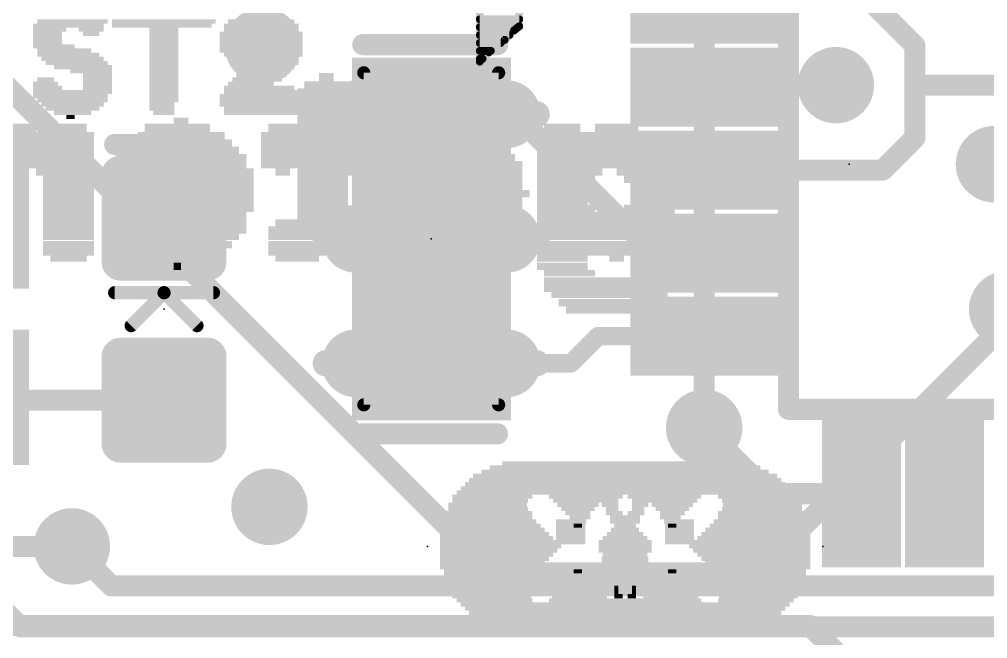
# Model space of a CAD drawing. Extents: x -41 to 98, y -71 to 29.
# Drawn here: x 18.29 to 27.63, y 6.98 to 12.95 of the extents above; entities that cross this region are included whole.
import ezdxf

# ---------------------------------------------------------------- set-up
doc = ezdxf.new("R2010")
doc.units = 0
for name, color, linetype in [('1', 12, 'CONTINUOUS'), ('16', 132, 'CONTINUOUS'), ('18', 110, 'CONTINUOUS'), ('21', 41, 'CONTINUOUS'), ('22', 40, 'CONTINUOUS'), ('23', 53, 'CONTINUOUS'), ('24', 53, 'CONTINUOUS'), ('29', 253, 'CONTINUOUS'), ('51', 53, 'CONTINUOUS')]:
    doc.layers.add(name, color=color, linetype=linetype)

# ---------------------------------------------------------------- blocks, each defined once
blk = doc.blocks.new('RECT160000X160000R30')
at = {"const_width": 0.15}
blk.add_lwpolyline([(0.425, -0.35), (0.425, 0.35, 0.4142), (0.35, 0.425), (-0.35, 0.425, 0.4142), (-0.425, 0.35), (-0.425, -0.35, 0.4142), (-0.35, -0.425), (0.35, -0.425, 0.4142)], format="xyb", close=True, dxfattribs=at)
blk.add_solid([(-0.3754, -0.3754), (0.3754, -0.3754), (-0.3754, 0.3754), (0.3754, 0.3754)])
blk = doc.blocks.new('RECT192512X192512R30')
at = {"const_width": 0.1805}
blk.add_lwpolyline([(0.5114, -0.4211), (0.5114, 0.4211, 0.4142), (0.4211, 0.5114), (-0.4211, 0.5114, 0.4142), (-0.5114, 0.4211), (-0.5114, -0.4211, 0.4142), (-0.4211, -0.5114), (0.4211, -0.5114, 0.4142)], format="xyb", close=True, dxfattribs=at)
blk.add_solid([(-0.4465, -0.4465), (0.4465, -0.4465), (-0.4465, 0.4465), (0.4465, 0.4465)])
blk = doc.blocks.new('RECT')
blk.add_solid([(-0.5, -0.5), (0.5, -0.5), (-0.5, 0.5), (0.5, 0.5)])
blk = doc.blocks.new('RECT72000X304800R100')
at = {"const_width": 0.225}
blk.add_lwpolyline([(0.1125, -0.7275), (0.1125, 0.7275, 0.4142), (0, 0.84), (0, 0.84, 0.4142), (-0.1125, 0.7275), (-0.1125, -0.7275, 0.4142), (0, -0.84), (0, -0.84, 0.4142)], format="xyb", close=True, dxfattribs=at)
blk.add_solid([(-0.0254, -0.7529), (0.0254, -0.7529), (-0.0254, 0.7529), (0.0254, 0.7529)])
blk = doc.blocks.new('RECT104512X337312R100')
at = {"const_width": 0.3266}
blk.add_lwpolyline([(0.1633, -0.7275), (0.1633, 0.7275, 0.4142), (0, 0.8908), (0, 0.8908, 0.4142), (-0.1633, 0.7275), (-0.1633, -0.7275, 0.4142), (0, -0.8908), (0, -0.8908, 0.4142)], format="xyb", close=True, dxfattribs=at)
blk.add_solid([(-0.0254, -0.7529), (0.0254, -0.7529), (-0.0254, 0.7529), (0.0254, 0.7529)])
blk = doc.blocks.new('ROUNDV')
at = {"const_width": 0.5}
blk.add_lwpolyline([(0, -0.25, 1), (0, 0.25, 1), (0, -0.25)], format="xyb", dxfattribs=at)

msp = doc.modelspace()

# ---------------------------------------------------------------- linework, layer by layer
at = {"layer": '1'}
for points, const_width in [([(26.924, 12.7), (26.524, 13.1)], 0.2032), ([(26.924, 12.319), (26.924, 12.7)], 0.2032), ([(26.924, 12.192), (26.924, 12.319)], 0.2032), ([(28.829, 12.319), (26.924, 12.319)], 0.2032), ([(26.924, 11.811), (26.924, 12.192)], 0.2032), ([(22.2606, 12.0382), (21.2446, 12.0382)], 0.254), ([(22.2606, 12.0382), (23.2766, 12.0382)], 0.254), ([(22.2606, 12.0382), (23.0697, 12.0382)], 0.2032), ([(23.0697, 12.0382), (24.4079, 10.7)], 0.2032), ([(26.613, 11.5), (26.924, 11.811)], 0.2032), ([(24.9174, 11.5), (26.613, 11.5)], 0.2032), ([(22.2606, 10.8382), (21.2446, 10.8382)], 0.254), ([(22.2606, 10.8382), (23.2766, 10.8382)], 0.254), ([(24.4079, 10.7), (24.9174, 10.7)], 0.2032), ([(23.6082, 9.6382), (23.87, 9.9)], 0.1778), ([(23.87, 9.9), (24.9174, 9.9)], 0.1778), ([(24.505, 9.9), (24.9174, 9.9)], 0.2032), ([(22.2606, 9.6382), (21.2446, 9.6382)], 0.254), ([(23.2766, 9.6382), (22.2606, 9.6382)], 0.254), ([(22.2606, 9.6382), (23.6082, 9.6382)], 0.1778), ([(19.685, 9.283), (17.807, 9.283)], 0.2032), ([(25.527, 8.382), (24.892, 9.017)], 0.2032), ([(16.51, 8.89), (18.3007, 7.0993)], 0.2032), ([(26.41, 8.382), (26.41, 8.4074)], 0.2032), ([(25.527, 8.382), (26.41, 8.382)], 0.2032), ([(19.177, 7.493), (18.796, 7.874)], 0.2032), ([(31.115, 7.493), (19.177, 7.493)], 0.2032), ([(18.3007, 7.0993), (31.3563, 7.0993)], 0.2032)]:
    msp.add_lwpolyline(points, dxfattribs=dict(at, const_width=const_width))
for points, const_width in [([(26.9748, 12.7, 1), (26.8732, 12.7)], 0.1016), ([(26.8881, 12.6641, 1), (26.9599, 12.7359)], 0.1016), ([(26.9748, 12.319, 1), (26.8732, 12.319)], 0.1016), ([(26.924, 12.3698, 1), (26.924, 12.2682)], 0.1016), ([(26.8732, 12.319, 1), (26.9748, 12.319)], 0.1016), ([(26.9748, 12.192, 1), (26.8732, 12.192)], 0.1016), ([(26.8732, 12.192, 1), (26.9748, 12.192)], 0.1016), ([(21.2446, 12.1017, 1), (21.2446, 11.9747)], 0.127), ([(22.2606, 12.1017, 1), (22.2606, 11.9747)], 0.127), ([(22.2606, 12.089, 1), (22.2606, 11.9874)], 0.1016), ([(22.2606, 11.9747, 1), (22.2606, 12.1017)], 0.127), ([(23.1056, 12.0741, 1), (23.0338, 12.0023)], 0.1016), ([(23.0697, 11.9874, 1), (23.0697, 12.089)], 0.1016), ([(23.2766, 11.9747, 1), (23.2766, 12.1017)], 0.127), ([(26.8732, 11.811, 1), (26.9748, 11.811)], 0.1016), ([(26.9599, 11.7751, 1), (26.8881, 11.8469)], 0.1016), ([(24.9174, 11.5508, 1), (24.9174, 11.4492)], 0.1016), ([(26.5771, 11.5359, 1), (26.6489, 11.4641)], 0.1016), ([(26.613, 11.4492, 1), (26.613, 11.5508)], 0.1016), ([(21.2446, 10.9017, 1), (21.2446, 10.7747)], 0.127), ([(22.2606, 10.9017, 1), (22.2606, 10.7747)], 0.127), ([(22.2606, 10.7747, 1), (22.2606, 10.9017)], 0.127), ([(23.2766, 10.7747, 1), (23.2766, 10.9017)], 0.127), ([(24.4079, 10.7508, 1), (24.4079, 10.6492)], 0.1016), ([(24.3719, 10.6641, 1), (24.4438, 10.7359)], 0.1016), ([(24.9174, 10.6492, 1), (24.9174, 10.7508)], 0.1016), ([(23.87, 9.9444, 1), (23.87, 9.8556)], 0.0889), ([(23.9014, 9.8686, 1), (23.8386, 9.9314)], 0.0889), ([(24.505, 9.9508, 1), (24.505, 9.8492)], 0.1016), ([(24.9174, 9.8492, 1), (24.9174, 9.9508)], 0.1016), ([(24.9174, 9.8556, 1), (24.9174, 9.9444)], 0.0889), ([(21.2446, 9.7017, 1), (21.2446, 9.5747)], 0.127), ([(22.2606, 9.7017, 1), (22.2606, 9.5747)], 0.127), ([(22.2606, 9.6826, 1), (22.2606, 9.5937)], 0.0889), ([(22.2606, 9.5747, 1), (22.2606, 9.7017)], 0.127), ([(23.2766, 9.5747, 1), (23.2766, 9.7017)], 0.127), ([(23.5768, 9.6696, 1), (23.6396, 9.6068)], 0.0889), ([(23.6082, 9.5937, 1), (23.6082, 9.6826)], 0.0889), ([(19.685, 9.2322, 1), (19.685, 9.3338)], 0.1016), ([(24.9279, 9.0529, 1), (24.8561, 8.9811)], 0.1016), ([(26.4608, 8.4074, 1), (26.3592, 8.4074)], 0.1016), ([(25.527, 8.4328, 1), (25.527, 8.3312)], 0.1016), ([(25.4911, 8.3461, 1), (25.5629, 8.4179)], 0.1016), ([(26.3592, 8.382, 1), (26.4608, 8.382)], 0.1016), ([(26.41, 8.3312, 1), (26.41, 8.4328)], 0.1016), ([(18.8319, 7.9099, 1), (18.7601, 7.8381)], 0.1016), ([(19.177, 7.5438, 1), (19.177, 7.4422)], 0.1016), ([(19.1411, 7.4571, 1), (19.2129, 7.5289)], 0.1016), ([(18.3007, 7.1501, 1), (18.3007, 7.0485)], 0.1016), ([(18.2648, 7.0634, 1), (18.3366, 7.1352)], 0.1016)]:
    msp.add_lwpolyline(points, format="xyb", dxfattribs=dict(at, const_width=const_width))
at = {"layer": '16', "const_width": 0.2032}
for points in [[(24.892, 13.208), (24.892, 9.017)], [(22.86, 7.62), (17.78, 12.7)], [(27.813, 10.033), (25.4, 7.62)], [(18.796, 7.874), (16.256, 7.874)], [(25.4, 7.62), (22.86, 7.62)], [(25.908, 7.112), (17.145, 7.112)], [(26.67, 6.35), (25.908, 7.112)]]:
    msp.add_lwpolyline(points, dxfattribs=at)
at = {"layer": '16', "const_width": 0.1016}
for points in [[(24.8412, 9.017, 1), (24.9428, 9.017)], [(18.796, 7.8232, 1), (18.796, 7.9248)], [(22.86, 7.6708, 1), (22.86, 7.5692)], [(22.8241, 7.5841, 1), (22.8959, 7.6559)], [(25.3641, 7.6559, 1), (25.4359, 7.5841)], [(25.4, 7.5692, 1), (25.4, 7.6708)], [(25.9439, 7.1479, 1), (25.8721, 7.0761)], [(25.908, 7.0612, 1), (25.908, 7.1628)]]:
    msp.add_lwpolyline(points, format="xyb", dxfattribs=at)
at = {"layer": '21', "const_width": 0.2032}
for points in [[(25.705, 9.195), (25.705, 15.85)], [(21.6004, 12.7093), (22.9004, 12.7093)], [(19.2088, 11.7475), (20.1613, 11.7475)], [(32.715, 9.195), (25.705, 9.195)], [(22.9004, 8.9594), (21.6004, 8.9594)]]:
    msp.add_lwpolyline(points, dxfattribs=at)
at = {"layer": '21', "const_width": 0.1016}
for points in [[(21.6004, 12.7601, 1), (21.6004, 12.6585)], [(22.9004, 12.6585, 1), (22.9004, 12.7601)], [(19.2088, 11.7983, 1), (19.2088, 11.6967)], [(20.1613, 11.6967, 1), (20.1613, 11.7983)], [(25.705, 9.2458, 1), (25.705, 9.1442)], [(25.6542, 9.195, 1), (25.7558, 9.195)], [(21.6004, 9.0102, 1), (21.6004, 8.9086)], [(22.9004, 8.9086, 1), (22.9004, 9.0102)]]:
    msp.add_lwpolyline(points, format="xyb", dxfattribs=at)
at = {"layer": '22', "const_width": 0.0762}
for points in [[(23.109, 12.886), (23.109, 14.736)], [(22.729, 13.566), (22.729, 12.546)], [(22.729, 12.954), (23.109, 12.954)], [(22.729, 12.8778), (23.0988, 12.8778)], [(22.969, 12.756), (23.059, 12.846)], [(23.059, 12.846), (23.109, 12.886)], [(22.729, 12.8016), (23.0146, 12.8016)], [(22.819, 12.636), (22.969, 12.756)], [(22.729, 12.7254), (22.9307, 12.7254)], [(22.729, 12.6492), (22.8355, 12.6492)], [(22.729, 12.546), (22.819, 12.636)], [(22.729, 12.573), (22.756, 12.573)]]:
    msp.add_lwpolyline(points, dxfattribs=at)
at = {"layer": '22', "const_width": 0.0381}
for points in [[(22.729, 12.9731, 1), (22.729, 12.935)], [(23.109, 12.935, 1), (23.109, 12.9731)], [(22.729, 12.8969, 1), (22.729, 12.8588)], [(23.0725, 12.8325, 1), (23.0455, 12.8595)], [(23.09, 12.886, 1), (23.1281, 12.886)], [(23.1209, 12.8711, 1), (23.0971, 12.9009)], [(23.0988, 12.8588, 1), (23.0988, 12.8969)], [(22.729, 12.8207, 1), (22.729, 12.7826)], [(22.9809, 12.7411, 1), (22.9571, 12.7709)], [(23.0146, 12.7826, 1), (23.0146, 12.8207)], [(23.0471, 12.8609, 1), (23.0709, 12.8311)], [(22.729, 12.7445, 1), (22.729, 12.7064)], [(22.9307, 12.7064, 1), (22.9307, 12.7445)], [(22.9555, 12.7695, 1), (22.9825, 12.7425)], [(22.729, 12.6683, 1), (22.729, 12.6302)], [(22.729, 12.5921, 1), (22.729, 12.554)], [(22.756, 12.554, 1), (22.756, 12.5921)], [(22.8071, 12.6509, 1), (22.8309, 12.6211)], [(22.8325, 12.6225, 1), (22.8055, 12.6495)], [(22.8355, 12.6302, 1), (22.8355, 12.6683)], [(22.7155, 12.5595, 1), (22.7425, 12.5325)], [(22.71, 12.546, 1), (22.7481, 12.546)]]:
    msp.add_lwpolyline(points, format="xyb", dxfattribs=at)
at = {"layer": '23'}
for p in [(22.2606, 10.8382), (19.685, 10.16), (22.225, 7.874)]:
    msp.add_point(p, dxfattribs=at)
at = {"layer": '24'}
for p in [(26.289, 11.557), (26.035, 7.874)]:
    msp.add_point(p, dxfattribs=at)
at = {"layer": '51', "const_width": 0.127}
for points in [[(21.6106, 9.2382), (21.6106, 12.4382)], [(21.6106, 12.4382), (22.9106, 12.4382)], [(22.9106, 12.4382), (22.9106, 9.2382)], [(19.2088, 10.3187), (19.685, 10.3187)], [(19.685, 10.3187), (19.3675, 10.0013)], [(19.685, 10.3187), (20.1613, 10.3187)], [(19.685, 10.3187), (20.0025, 10.0013)], [(22.9106, 9.2382), (21.6106, 9.2382)]]:
    msp.add_lwpolyline(points, dxfattribs=at)
at = {"layer": '51', "const_width": 0.0635}
for points in [[(21.6423, 12.4382, 1), (21.5788, 12.4382)], [(21.6106, 12.4699, 1), (21.6106, 12.4064)], [(22.9423, 12.4382, 1), (22.8788, 12.4382)], [(22.9106, 12.4064, 1), (22.9106, 12.4699)], [(19.2088, 10.3505, 1), (19.2088, 10.287)], [(19.685, 10.3505, 1), (19.685, 10.287)], [(19.7075, 10.3412, 1), (19.6625, 10.2963)], [(19.7075, 10.2963, 1), (19.6625, 10.3412)], [(19.685, 10.287, 1), (19.685, 10.3505)], [(20.1613, 10.287, 1), (20.1613, 10.3505)], [(19.345, 10.0237, 1), (19.39, 9.9788)], [(19.98, 9.9788, 1), (20.025, 10.0237)], [(21.6106, 9.2699, 1), (21.6106, 9.2064)], [(21.5788, 9.2382, 1), (21.6423, 9.2382)], [(22.8788, 9.2382, 1), (22.9423, 9.2382)], [(22.9106, 9.2064, 1), (22.9106, 9.2699)]]:
    msp.add_lwpolyline(points, format="xyb", dxfattribs=at)

# ---------------------------------------------------------------- block references
at = {"layer": '1'}
for p, xscale, yscale in [((24.9174, 13.1), 1.27, 0.5588), ((24.9174, 12.3), 1.27, 0.5588), ((24.9174, 11.5), 1.27, 0.5588), ((24.9174, 10.7), 1.27, 0.5588), ((24.9174, 9.9), 1.27, 0.5588), ((26.41, 8.4074), 0.5588, 1.27), ((27.21, 8.4074), 0.5588, 1.27)]:
    msp.add_blockref('RECT', p, dxfattribs=dict(at, xscale=xscale, yscale=yscale))
at = {"layer": '1', "rotation": 90}
for p in [(22.2606, 12.0382), (22.2606, 10.8382), (22.2606, 9.6382)]:
    msp.add_blockref('RECT72000X304800R100', p, dxfattribs=at)
at = {"layer": '1'}
for p in [(19.685, 11.037), (19.685, 9.283)]:
    msp.add_blockref('RECT160000X160000R30', p, dxfattribs=at)
at = {"layer": '18', "xscale": 0.7366, "yscale": 0.7366}
for p in [(20.6375, 12.7), (20.6375, 12.7), (26.162, 12.319), (26.162, 12.319), (27.686, 11.557), (27.686, 11.557), (27.813, 10.16), (27.813, 10.16), (24.892, 9.017), (24.892, 9.017), (20.701, 8.255), (20.701, 8.255), (18.796, 7.874), (18.796, 7.874)]:
    msp.add_blockref('ROUNDV', p, dxfattribs=at)
at = {"layer": '21', "yscale": 0.04}
for p, xscale in [((18.7625, 12.893), 0.68), ((18.8025, 12.933), 0.68), ((19.6625, 12.893), 0.96), ((20.6225, 12.893), 0.72), ((20.6225, 12.933), 0.64), ((18.5825, 12.853), 0.32), ((18.5625, 12.813), 0.28), ((18.5625, 12.773), 0.28), ((18.9825, 12.853), 0.24), ((18.9825, 12.813), 0.16), ((19.6825, 12.853), 0.28), ((19.6825, 12.813), 0.28), ((19.6825, 12.773), 0.28), ((20.3825, 12.813), 0.32), ((20.3625, 12.773), 0.28), ((20.6225, 12.853), 0.72), ((20.8625, 12.813), 0.32), ((20.8825, 12.773), 0.28), ((18.5625, 12.733), 0.28), ((18.6225, 12.693), 0.4), ((19.6825, 12.733), 0.28), ((19.6825, 12.693), 0.28), ((20.3625, 12.733), 0.28), ((20.3625, 12.693), 0.28), ((20.8825, 12.733), 0.28), ((20.8825, 12.693), 0.28), ((18.7225, 12.653), 0.52), ((18.7625, 12.613), 0.6), ((19.6825, 12.653), 0.28), ((19.6825, 12.613), 0.28), ((20.3625, 12.653), 0.28), ((20.3625, 12.613), 0.2), ((20.8625, 12.613), 0.32), ((20.8825, 12.653), 0.28), ((18.8025, 12.573), 0.6), ((18.8425, 12.533), 0.6), ((18.9025, 12.493), 0.56), ((19.6825, 12.573), 0.28), ((19.6825, 12.533), 0.28), ((19.6825, 12.493), 0.28), ((20.7425, 12.493), 0.4), ((20.7825, 12.533), 0.4), ((20.8225, 12.573), 0.32), ((18.9825, 12.453), 0.4), ((19.0425, 12.413), 0.28), ((19.6825, 12.453), 0.28), ((19.6825, 12.413), 0.28), ((20.6225, 12.413), 0.48), ((20.6825, 12.453), 0.44), ((18.5425, 12.333), 0.24), ((18.5425, 12.373), 0.16), ((19.0425, 12.373), 0.28), ((19.0425, 12.333), 0.28), ((19.6825, 12.373), 0.28), ((19.6825, 12.333), 0.28), ((20.5225, 12.333), 0.44), ((20.5825, 12.373), 0.48), ((18.5625, 12.293), 0.28), ((18.8025, 12.253), 0.76), ((18.7825, 12.213), 0.72), ((19.0425, 12.293), 0.28), ((19.6825, 12.293), 0.28), ((19.6825, 12.253), 0.28), ((19.6825, 12.213), 0.28), ((20.6425, 12.213), 0.84), ((20.6025, 12.293), 0.68), ((20.6425, 12.253), 0.76), ((18.8025, 12.173), 0.68), ((18.8025, 12.133), 0.6), ((19.6825, 12.173), 0.28), ((19.6625, 12.133), 0.24), ((20.6425, 12.173), 0.84), ((20.6425, 12.133), 0.84), ((18.8025, 12.093), 0.52), ((18.8025, 12.053), 0.36), ((19.6625, 12.093), 0.24), ((19.6825, 12.053), 0.2), ((20.6625, 12.093), 0.8), ((20.6425, 12.053), 0.76), ((18.7825, 12.013), 0.08), ((24.125, 8.674), 2.36), ((24.125, 8.594), 2.76), ((24.125, 8.634), 2.6), ((24.125, 8.514), 3), ((24.125, 8.554), 2.92), ((23.325, 8.394), 1.64), ((24.125, 8.434), 3.16), ((24.125, 8.474), 3.08), ((24.585, 8.394), 0.64), ((25.365, 8.394), 0.76), ((22.845, 8.354), 0.76), ((22.825, 8.314), 0.72), ((23.945, 8.354), 0.32), ((23.965, 8.314), 0.2), ((24.585, 8.354), 0.56), ((24.585, 8.314), 0.48), ((25.405, 8.354), 0.76), ((25.425, 8.314), 0.72), ((22.805, 8.274), 0.76), ((22.805, 8.234), 0.76), ((23.985, 8.274), 0.16), ((24.005, 8.234), 0.12), ((24.585, 8.274), 0.4), ((24.585, 8.234), 0.32), ((25.445, 8.234), 0.76), ((25.465, 8.274), 0.72), ((22.785, 8.194), 0.8), ((22.785, 8.154), 0.8), ((22.785, 8.114), 0.8), ((23.585, 8.114), 0.24), ((24.025, 8.194), 0.16), ((24.065, 8.154), 0.16), ((24.085, 8.114), 0.2), ((24.585, 8.194), 0.24), ((24.565, 8.154), 0.2), ((24.565, 8.114), 0.12), ((25.425, 8.114), 0.88), ((25.445, 8.194), 0.84), ((25.445, 8.154), 0.84), ((22.765, 8.074), 0.84), ((22.765, 8.034), 0.84), ((23.605, 8.074), 0.28), ((23.605, 8.034), 0.28), ((24.125, 8.074), 0.2), ((24.145, 8.034), 0.24), ((24.585, 8.074), 0.08), ((25.425, 8.074), 0.96), ((22.765, 7.994), 0.84), ((22.765, 7.954), 0.84), ((23.605, 7.994), 0.28), ((23.605, 7.954), 0.28), ((24.165, 7.994), 0.28), ((24.185, 7.954), 0.32), ((25.365, 7.954), 1.08), ((25.385, 7.994), 1.04), ((22.765, 7.914), 0.84), ((22.765, 7.874), 0.84), ((22.765, 7.834), 0.84), ((23.605, 7.914), 0.28), ((24.185, 7.914), 0.4), ((24.185, 7.874), 0.4), ((24.185, 7.834), 0.4), ((25.325, 7.874), 1.16), ((25.345, 7.914), 1.12), ((25.345, 7.834), 1.12), ((22.765, 7.794), 0.84), ((22.765, 7.754), 0.84), ((24.105, 7.754), 0.4), ((24.145, 7.794), 0.4), ((25.365, 7.794), 1.08), ((25.385, 7.754), 1.04), ((22.765, 7.714), 0.84), ((22.765, 7.674), 0.84), ((24.085, 7.714), 0.36), ((24.085, 7.674), 0.28), ((25.425, 7.674), 0.96), ((22.785, 7.634), 0.8), ((22.785, 7.594), 0.8), ((22.785, 7.554), 0.8), ((23.585, 7.594), 0.24), ((23.585, 7.554), 0.24), ((24.065, 7.634), 0.24), ((24.045, 7.594), 0.2), ((24.045, 7.554), 0.12), ((24.585, 7.554), 0.24), ((24.585, 7.594), 0.16), ((24.585, 7.634), 0.08), ((25.405, 7.634), 0.92), ((25.425, 7.594), 0.88), ((25.445, 7.554), 0.84), ((22.805, 7.514), 0.76), ((22.805, 7.474), 0.76), ((23.605, 7.514), 0.28), ((23.605, 7.474), 0.28), ((24.045, 7.514), 0.12), ((24.045, 7.474), 0.04), ((24.585, 7.474), 0.4), ((24.585, 7.514), 0.32), ((25.445, 7.514), 0.76), ((25.465, 7.474), 0.72), ((22.825, 7.434), 0.72), ((22.845, 7.394), 0.76), ((23.605, 7.394), 0.36), ((23.605, 7.434), 0.28), ((24.045, 7.434), 0.04), ((24.065, 7.394), 0.08), ((24.565, 7.394), 0.52), ((24.585, 7.434), 0.48), ((25.425, 7.434), 0.72), ((25.425, 7.394), 0.72), ((22.865, 7.354), 0.72), ((24.125, 7.314), 3.16), ((24.125, 7.274), 3.08), ((23.605, 7.354), 0.36), ((24.045, 7.354), 0.2), ((24.565, 7.354), 0.6), ((25.385, 7.354), 0.72), ((24.125, 7.234), 3), ((24.125, 7.194), 2.92), ((24.125, 7.154), 2.76), ((24.125, 7.114), 2.6), ((24.125, 7.074), 2.36)]:
    msp.add_blockref('RECT', p, dxfattribs=dict(at, xscale=xscale))
for p in [(19.6825, 12.933), (25.405, 8.034), (25.405, 7.714)]:
    msp.add_blockref('RECT', p, dxfattribs=at)
at = {"layer": '22', "rotation": 180}
for p, xscale, yscale in [((21.249, 12.397), 0.14, 0.08), ((21.249, 12.322), 0.42, 0.07), ((21.214, 12.257), 0.49, 0.06), ((21.214, 12.187), 0.49, 0.08), ((21.214, 12.112), 0.49, 0.07), ((21.214, 12.042), 0.49, 0.07), ((19.849, 11.977), 0.14, 0.06), ((21.214, 11.977), 0.49, 0.06), ((18.484, 11.832), 1.05, 0.07), ((18.239, 11.907), 0.42, 0.08), ((18.764, 11.907), 0.35, 0.08), ((19.849, 11.832), 0.84, 0.07), ((19.814, 11.907), 0.63, 0.08), ((21.144, 11.832), 1.05, 0.07), ((21.144, 11.907), 0.91, 0.08), ((22.334, 11.832), 1.05, 0.07), ((22.054, 11.907), 0.35, 0.08), ((22.544, 11.907), 0.35, 0.08), ((23.524, 11.907), 0.35, 0.08), ((23.839, 11.832), 0.98, 0.07), ((24.049, 11.907), 0.42, 0.08), ((18.484, 11.762), 1.05, 0.07), ((19.849, 11.762), 0.98, 0.07), ((21.144, 11.762), 1.05, 0.07), ((22.369, 11.762), 1.12, 0.07), ((23.874, 11.762), 1.19, 0.07), ((18.484, 11.692), 1.05, 0.07), ((19.849, 11.692), 1.12, 0.07), ((21.144, 11.692), 1.05, 0.07), ((22.404, 11.692), 1.19, 0.07), ((23.874, 11.692), 1.19, 0.07), ((18.484, 11.622), 1.05, 0.07), ((18.519, 11.552), 0.98, 0.07), ((19.849, 11.622), 1.26, 0.07), ((19.849, 11.552), 1.26, 0.07), ((21.144, 11.622), 1.05, 0.07), ((21.144, 11.552), 1.05, 0.07), ((22.439, 11.622), 1.26, 0.07), ((22.474, 11.552), 1.33, 0.07), ((23.909, 11.622), 1.26, 0.07), ((23.944, 11.552), 1.33, 0.07), ((18.729, 11.482), 0.56, 0.07), ((19.429, 11.482), 0.56, 0.07), ((20.269, 11.482), 0.56, 0.07), ((20.829, 11.482), 0.14, 0.07), ((21.249, 11.482), 0.56, 0.07), ((22.474, 11.482), 1.33, 0.07), ((23.594, 11.482), 0.63, 0.07), ((24.329, 11.482), 0.56, 0.07), ((18.764, 11.417), 0.49, 0.08), ((19.394, 11.417), 0.49, 0.08), ((20.304, 11.417), 0.49, 0.08), ((21.214, 11.417), 0.49, 0.08), ((22.089, 11.417), 0.56, 0.08), ((22.894, 11.417), 0.49, 0.08), ((23.559, 11.417), 0.56, 0.08), ((24.364, 11.417), 0.49, 0.08), ((18.764, 11.342), 0.49, 0.07), ((18.764, 11.272), 0.49, 0.07), ((19.394, 11.342), 0.49, 0.07), ((19.394, 11.272), 0.49, 0.07), ((20.304, 11.342), 0.49, 0.07), ((20.304, 11.272), 0.49, 0.07), ((21.214, 11.342), 0.49, 0.07), ((21.214, 11.272), 0.49, 0.07), ((22.054, 11.342), 0.49, 0.07), ((22.054, 11.272), 0.49, 0.07), ((22.929, 11.342), 0.42, 0.07), ((22.964, 11.272), 0.49, 0.07), ((23.524, 11.342), 0.49, 0.07), ((23.524, 11.272), 0.49, 0.07), ((24.399, 11.342), 0.42, 0.07), ((24.399, 11.272), 0.42, 0.07), ((18.764, 11.202), 0.49, 0.07), ((19.394, 11.202), 0.49, 0.07), ((20.304, 11.202), 0.49, 0.07), ((21.214, 11.202), 0.49, 0.07), ((22.054, 11.202), 0.49, 0.07), ((22.929, 11.202), 0.42, 0.07), ((23.524, 11.202), 0.49, 0.07), ((24.399, 11.202), 0.42, 0.07), ((18.764, 11.132), 0.49, 0.07), ((19.394, 11.132), 0.49, 0.07), ((20.304, 11.132), 0.49, 0.07), ((21.214, 11.132), 0.49, 0.07), ((22.089, 11.132), 0.56, 0.07), ((22.894, 11.132), 0.49, 0.07), ((23.559, 11.132), 0.56, 0.07), ((24.364, 11.132), 0.49, 0.07), ((18.764, 11.062), 0.49, 0.07), ((18.764, 10.992), 0.49, 0.07), ((19.429, 11.062), 0.56, 0.07), ((19.849, 10.992), 1.26, 0.07), ((20.199, 11.062), 0.56, 0.07), ((21.109, 10.992), 0.7, 0.07), ((21.214, 11.062), 0.49, 0.07), ((22.474, 11.062), 1.33, 0.07), ((22.474, 10.992), 1.33, 0.07), ((23.944, 11.062), 1.33, 0.07), ((23.909, 10.992), 1.26, 0.07), ((18.764, 10.922), 0.49, 0.07), ((19.849, 10.922), 1.26, 0.07), ((21.074, 10.922), 0.77, 0.07), ((22.439, 10.922), 1.26, 0.07), ((23.909, 10.922), 1.26, 0.07), ((18.764, 10.857), 0.49, 0.06), ((19.849, 10.857), 1.12, 0.06), ((21.039, 10.857), 0.7, 0.06), ((22.404, 10.857), 1.19, 0.06), ((23.874, 10.857), 1.19, 0.06), ((18.764, 10.782), 0.49, 0.07), ((18.764, 10.712), 0.49, 0.07), ((19.849, 10.782), 0.98, 0.07), ((19.849, 10.712), 0.84, 0.07), ((21.039, 10.782), 0.7, 0.07), ((21.004, 10.712), 0.63, 0.07), ((22.369, 10.782), 1.12, 0.07), ((22.334, 10.712), 1.05, 0.07), ((23.839, 10.782), 1.12, 0.07), ((23.804, 10.712), 1.05, 0.07), ((18.764, 10.647), 0.35, 0.06), ((19.849, 10.647), 0.56, 0.06), ((20.969, 10.647), 0.42, 0.06), ((22.054, 10.647), 0.35, 0.06), ((22.544, 10.647), 0.35, 0.06), ((23.524, 10.647), 0.49, 0.06), ((24.049, 10.647), 0.14, 0.06), ((19.814, 10.572), 0.07, 0.07), ((23.524, 10.572), 0.49, 0.07), ((23.594, 10.507), 0.49, 0.06), ((23.909, 10.432), 1.12, 0.07), ((24.294, 10.507), 0.21, 0.06), ((23.944, 10.362), 1.19, 0.07), ((23.979, 10.297), 1.12, 0.06), ((23.979, 10.222), 0.98, 0.07), ((23.979, 10.152), 0.84, 0.07), ((24.135, 8.674), 2.36, 0.04), ((24.135, 8.594), 2.76, 0.04), ((24.135, 8.634), 2.6, 0.04), ((24.135, 8.514), 3, 0.04), ((24.135, 8.554), 2.92, 0.04), ((22.895, 8.394), 0.76, 0.04), ((24.135, 8.434), 3.16, 0.04), ((24.135, 8.474), 3.08, 0.04), ((23.675, 8.394), 0.64, 0.04), ((24.935, 8.394), 1.64, 0.04), ((22.855, 8.354), 0.76, 0.04), ((22.835, 8.314), 0.72, 0.04), ((23.675, 8.354), 0.56, 0.04), ((23.675, 8.314), 0.48, 0.04), ((24.315, 8.354), 0.32, 0.04), ((24.295, 8.314), 0.2, 0.04), ((25.415, 8.354), 0.76, 0.04), ((25.435, 8.314), 0.72, 0.04), ((22.795, 8.274), 0.72, 0.04), ((22.815, 8.234), 0.76, 0.04), ((23.675, 8.274), 0.4, 0.04), ((23.675, 8.234), 0.32, 0.04), ((24.275, 8.274), 0.16, 0.04), ((24.255, 8.234), 0.12, 0.04), ((25.455, 8.274), 0.76, 0.04), ((25.455, 8.234), 0.76, 0.04), ((22.815, 8.194), 0.84, 0.04), ((22.815, 8.154), 0.84, 0.04), ((22.835, 8.114), 0.88, 0.04), ((23.675, 8.194), 0.24, 0.04), ((23.695, 8.154), 0.2, 0.04), ((23.695, 8.114), 0.12, 0.04), ((24.175, 8.114), 0.2, 0.04), ((24.195, 8.154), 0.16, 0.04), ((24.235, 8.194), 0.16, 0.04), ((24.675, 8.114), 0.24, 0.04), ((25.475, 8.194), 0.8, 0.04), ((25.475, 8.154), 0.8, 0.04), ((25.475, 8.114), 0.8, 0.04), ((22.835, 8.074), 0.96, 0.04), ((23.675, 8.074), 0.08, 0.04), ((24.115, 8.034), 0.24, 0.04), ((24.135, 8.074), 0.2, 0.04), ((24.655, 8.074), 0.28, 0.04), ((24.655, 8.034), 0.28, 0.04), ((25.495, 8.074), 0.84, 0.04), ((25.495, 8.034), 0.84, 0.04), ((22.875, 7.994), 1.04, 0.04), ((22.895, 7.954), 1.08, 0.04), ((24.075, 7.954), 0.32, 0.04), ((24.095, 7.994), 0.28, 0.04), ((24.655, 7.994), 0.28, 0.04), ((24.655, 7.954), 0.28, 0.04), ((25.495, 7.994), 0.84, 0.04), ((25.495, 7.954), 0.84, 0.04), ((22.915, 7.914), 1.12, 0.04), ((22.935, 7.874), 1.16, 0.04), ((22.915, 7.834), 1.12, 0.04), ((24.075, 7.914), 0.4, 0.04), ((24.075, 7.874), 0.4, 0.04), ((24.075, 7.834), 0.4, 0.04), ((24.655, 7.914), 0.28, 0.04), ((25.495, 7.914), 0.84, 0.04), ((25.495, 7.874), 0.84, 0.04), ((25.495, 7.834), 0.84, 0.04), ((22.895, 7.794), 1.08, 0.04), ((22.875, 7.754), 1.04, 0.04), ((24.115, 7.794), 0.4, 0.04), ((24.155, 7.754), 0.4, 0.04), ((25.495, 7.794), 0.84, 0.04), ((25.495, 7.754), 0.84, 0.04), ((22.835, 7.674), 0.96, 0.04), ((24.175, 7.714), 0.36, 0.04), ((24.175, 7.674), 0.28, 0.04), ((25.495, 7.714), 0.84, 0.04), ((25.495, 7.674), 0.84, 0.04), ((22.855, 7.634), 0.92, 0.04), ((22.835, 7.594), 0.88, 0.04), ((22.815, 7.554), 0.84, 0.04), ((23.675, 7.554), 0.24, 0.04), ((23.675, 7.594), 0.16, 0.04), ((23.675, 7.634), 0.08, 0.04), ((24.195, 7.634), 0.24, 0.04), ((24.215, 7.594), 0.2, 0.04), ((24.215, 7.554), 0.12, 0.04), ((24.675, 7.594), 0.24, 0.04), ((24.675, 7.554), 0.24, 0.04), ((25.475, 7.634), 0.8, 0.04), ((25.475, 7.594), 0.8, 0.04), ((25.475, 7.554), 0.8, 0.04), ((22.815, 7.514), 0.76, 0.04), ((22.795, 7.474), 0.72, 0.04), ((23.675, 7.474), 0.4, 0.04), ((23.675, 7.514), 0.32, 0.04), ((24.215, 7.514), 0.12, 0.04), ((24.215, 7.474), 0.04, 0.04), ((24.655, 7.514), 0.28, 0.04), ((24.655, 7.474), 0.28, 0.04), ((25.455, 7.514), 0.76, 0.04), ((25.455, 7.474), 0.76, 0.04), ((22.835, 7.434), 0.72, 0.04), ((22.835, 7.394), 0.72, 0.04), ((23.675, 7.434), 0.48, 0.04), ((23.695, 7.394), 0.52, 0.04), ((24.195, 7.394), 0.08, 0.04), ((24.215, 7.434), 0.04, 0.04), ((24.655, 7.394), 0.36, 0.04), ((24.655, 7.434), 0.28, 0.04), ((25.415, 7.394), 0.76, 0.04), ((25.435, 7.434), 0.72, 0.04), ((22.875, 7.354), 0.72, 0.04), ((24.135, 7.314), 3.16, 0.04), ((24.135, 7.274), 3.08, 0.04), ((23.695, 7.354), 0.6, 0.04), ((24.215, 7.354), 0.2, 0.04), ((24.655, 7.354), 0.36, 0.04), ((25.395, 7.354), 0.72, 0.04), ((24.135, 7.234), 3, 0.04), ((24.135, 7.194), 2.92, 0.04), ((24.135, 7.154), 2.76, 0.04), ((24.135, 7.114), 2.6, 0.04), ((24.135, 7.074), 2.36, 0.04)]:
    msp.add_blockref('RECT', p, dxfattribs=dict(at, xscale=xscale, yscale=yscale))
at = {"layer": '22', "yscale": 0.04, "rotation": 180}
for p in [(22.855, 8.034), (22.855, 7.714)]:
    msp.add_blockref('RECT', p, dxfattribs=at)
at = {"layer": '29'}
for p, xscale, yscale in [((24.9174, 13.1), 1.4732, 0.762), ((24.9174, 12.3), 1.4732, 0.762), ((24.9174, 11.5), 1.4732, 0.762), ((24.9174, 10.7), 1.4732, 0.762), ((24.9174, 9.9), 1.4732, 0.762), ((26.41, 8.4074), 0.762, 1.4732), ((27.21, 8.4074), 0.762, 1.4732)]:
    msp.add_blockref('RECT', p, dxfattribs=dict(at, xscale=xscale, yscale=yscale))
for p, xscale, yscale, rotation in [((22.2631, 10.8356), 3.495, 1.5342, 90), ((17.78, 11.01), 1.3032, 1.2032, 270), ((17.78, 9.31), 1.3032, 1.2032, 270)]:
    msp.add_blockref('RECT', p, dxfattribs=dict(at, xscale=xscale, yscale=yscale, rotation=rotation))
at = {"layer": '29', "rotation": 90}
for p in [(22.2606, 12.0382), (22.2606, 10.8382), (22.2606, 9.6382)]:
    msp.add_blockref('RECT104512X337312R100', p, dxfattribs=at)
at = {"layer": '29'}
for p in [(19.685, 11.037), (19.685, 9.283)]:
    msp.add_blockref('RECT192512X192512R30', p, dxfattribs=at)
at = {"layer": '51'}
for p, xscale, yscale in [((25.1587, 13.1), 0.9906, 0.4572), ((25.1587, 12.3), 0.9906, 0.4572), ((25.1587, 11.5), 0.9906, 0.4572), ((25.1587, 10.7), 0.9906, 0.4572), ((25.1587, 9.9), 0.9906, 0.4572), ((26.41, 8.6487), 0.4572, 0.9906), ((27.21, 8.6487), 0.4572, 0.9906)]:
    msp.add_blockref('RECT', p, dxfattribs=dict(at, xscale=xscale, yscale=yscale))

doc.saveas('drawing.dxf')
